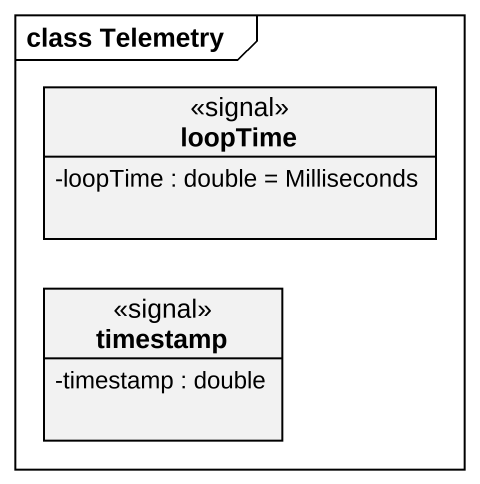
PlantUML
@startuml
mainframe class Telemetry
hide circle
hide empty members
skinparam classAttributeIconSize 0
class loopTime <<signal>> {
  -loopTime : double = Milliseconds
}
class timestamp <<signal>> {
  -timestamp : double
}
@enduml
